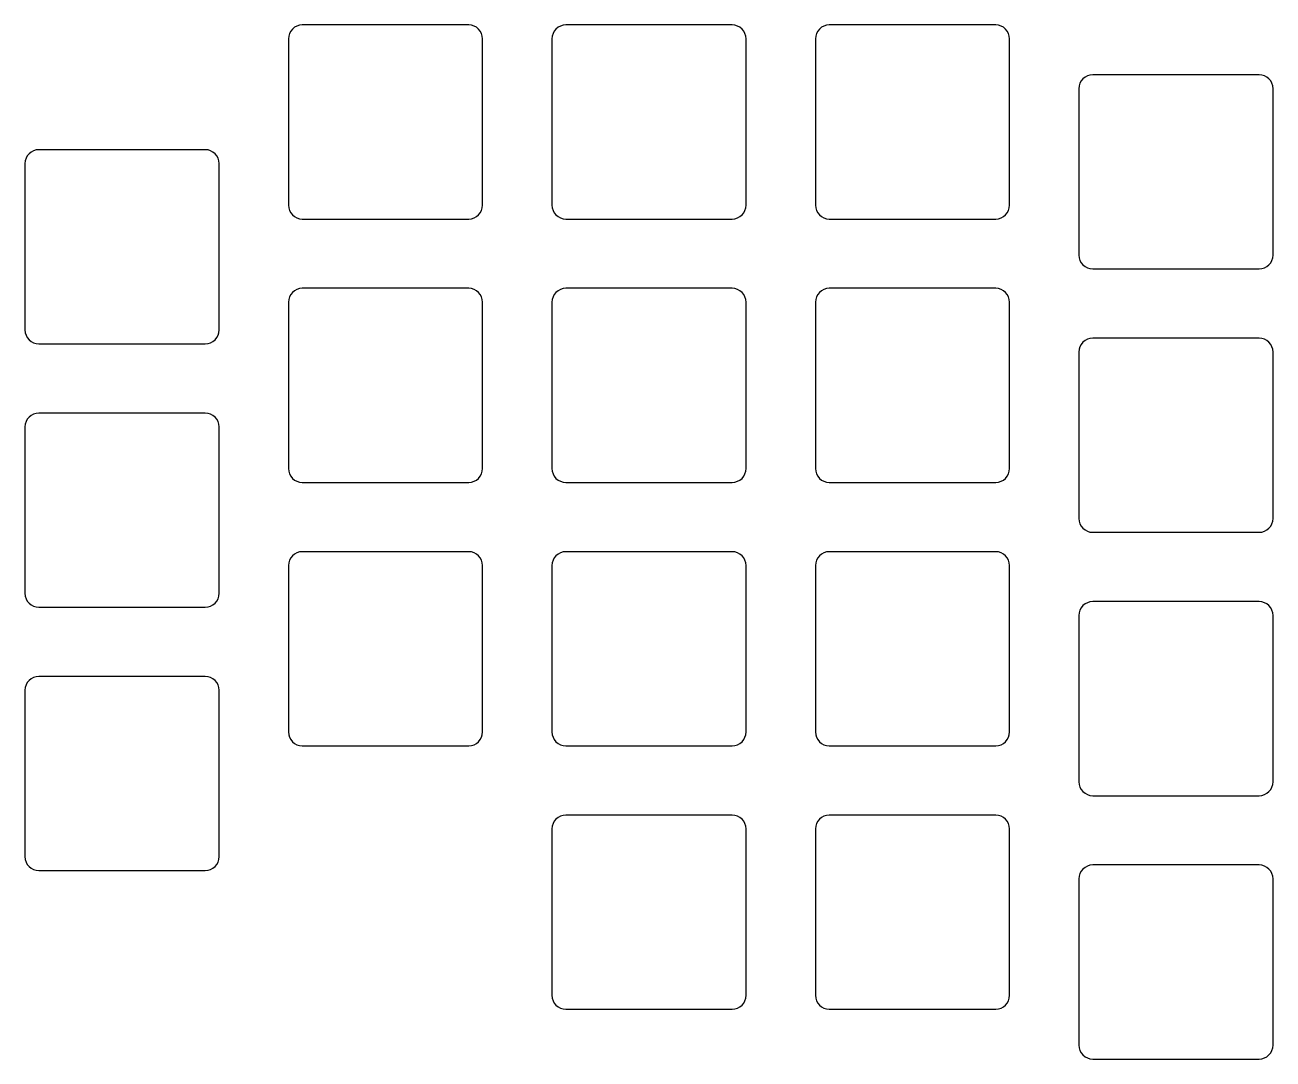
# Model space of a CAD drawing. Header units: millimetres. Extents: x -7 to 83, y -1.6 to 73.
import ezdxf

# ---------------------------------------------------------------- set-up
doc = ezdxf.new("R2010")
doc.units = ezdxf.units.MM

msp = doc.modelspace()

# ---------------------------------------------------------------- linework, layer by layer
for p, q in [((25, 73), (13, 73)), ((44, 73), (32, 73)), ((63, 73), (51, 73)), ((12, 72), (12, 60)), ((26, 60), (26, 72)), ((31, 72), (31, 60)), ((45, 60), (45, 72)), ((50, 72), (50, 60)), ((64, 60), (64, 72)), ((82, 69.4), (70, 69.4)), ((69, 68.4), (69, 56.4)), ((83, 56.4), (83, 68.4)), ((6, 64), (-6, 64)), ((-7, 63), (-7, 51)), ((7, 51), (7, 63)), ((13, 59), (25, 59)), ((32, 59), (44, 59)), ((51, 59), (63, 59)), ((70, 55.4), (82, 55.4)), ((25, 54), (13, 54)), ((44, 54), (32, 54)), ((63, 54), (51, 54)), ((12, 53), (12, 41)), ((26, 41), (26, 53)), ((31, 53), (31, 41)), ((45, 41), (45, 53)), ((50, 53), (50, 41)), ((64, 41), (64, 53)), ((82, 50.4), (70, 50.4)), ((-6, 50), (6, 50)), ((69, 49.4), (69, 37.4)), ((83, 37.4), (83, 49.4)), ((6, 45), (-6, 45)), ((-7, 44), (-7, 32)), ((7, 32), (7, 44)), ((13, 40), (25, 40)), ((32, 40), (44, 40)), ((51, 40), (63, 40)), ((70, 36.4), (82, 36.4)), ((25, 35), (13, 35)), ((44, 35), (32, 35)), ((63, 35), (51, 35)), ((12, 34), (12, 22)), ((26, 22), (26, 34)), ((31, 34), (31, 22)), ((45, 22), (45, 34)), ((50, 34), (50, 22)), ((64, 22), (64, 34)), ((-6, 31), (6, 31)), ((82, 31.4), (70, 31.4)), ((69, 30.4), (69, 18.4)), ((83, 18.4), (83, 30.4)), ((6, 26), (-6, 26)), ((-7, 25), (-7, 13)), ((7, 13), (7, 25)), ((13, 21), (25, 21)), ((32, 21), (44, 21)), ((51, 21), (63, 21)), ((70, 17.4), (82, 17.4)), ((44, 16), (32, 16)), ((63, 16), (51, 16)), ((31, 15), (31, 3)), ((45, 3), (45, 15)), ((50, 15), (50, 3)), ((64, 3), (64, 15)), ((-6, 12), (6, 12)), ((82, 12.4), (70, 12.4)), ((69, 11.4), (69, -0.6)), ((83, -0.6), (83, 11.4)), ((32, 2), (44, 2)), ((51, 2), (63, 2)), ((70, -1.6), (82, -1.6))]:
    msp.add_line(p, q)
for centre, start, end in [((13, 72), 90, 180), ((25, 72), 0, 90), ((32, 72), 90, 180), ((44, 72), 0, 90), ((51, 72), 90, 180), ((63, 72), 0, 90), ((70, 68.4), 90, 180), ((82, 68.4), 0, 90), ((-6, 63), 90, 180), ((6, 63), 0, 90), ((13, 60), 180, 270), ((25, 60), 270, 0), ((32, 60), 180, 270), ((44, 60), 270, 0), ((51, 60), 180, 270), ((63, 60), 270, 0), ((70, 56.4), 180, 270), ((82, 56.4), 270, 0), ((13, 53), 90, 180), ((25, 53), 0, 90), ((32, 53), 90, 180), ((44, 53), 0, 90), ((51, 53), 90, 180), ((63, 53), 0, 90), ((-6, 51), 180, 270), ((6, 51), 270, 0), ((70, 49.4), 90, 180), ((82, 49.4), 0, 90), ((-6, 44), 90, 180), ((6, 44), 0, 90), ((13, 41), 180, 270), ((25, 41), 270, 0), ((32, 41), 180, 270), ((44, 41), 270, 0), ((51, 41), 180, 270), ((63, 41), 270, 0), ((70, 37.4), 180, 270), ((82, 37.4), 270, 0), ((13, 34), 90, 180), ((25, 34), 0, 90), ((32, 34), 90, 180), ((44, 34), 0, 90), ((51, 34), 90, 180), ((63, 34), 0, 90), ((-6, 32), 180, 270), ((6, 32), 270, 0), ((70, 30.4), 90, 180), ((82, 30.4), 0, 90), ((-6, 25), 90, 180), ((6, 25), 0, 90), ((13, 22), 180, 270), ((25, 22), 270, 0), ((32, 22), 180, 270), ((44, 22), 270, 0), ((51, 22), 180, 270), ((63, 22), 270, 0), ((70, 18.4), 180, 270), ((82, 18.4), 270, 0), ((32, 15), 90, 180), ((44, 15), 0, 90), ((51, 15), 90, 180), ((63, 15), 0, 90), ((-6, 13), 180, 270), ((6, 13), 270, 0), ((70, 11.4), 90, 180), ((82, 11.4), 0, 90), ((32, 3), 180, 270), ((44, 3), 270, 0), ((51, 3), 180, 270), ((63, 3), 270, 0), ((70, -0.6), 180, 270), ((82, -0.6), 270, 0)]:
    msp.add_arc(centre, 1, start, end)

doc.saveas('drawing.dxf')
